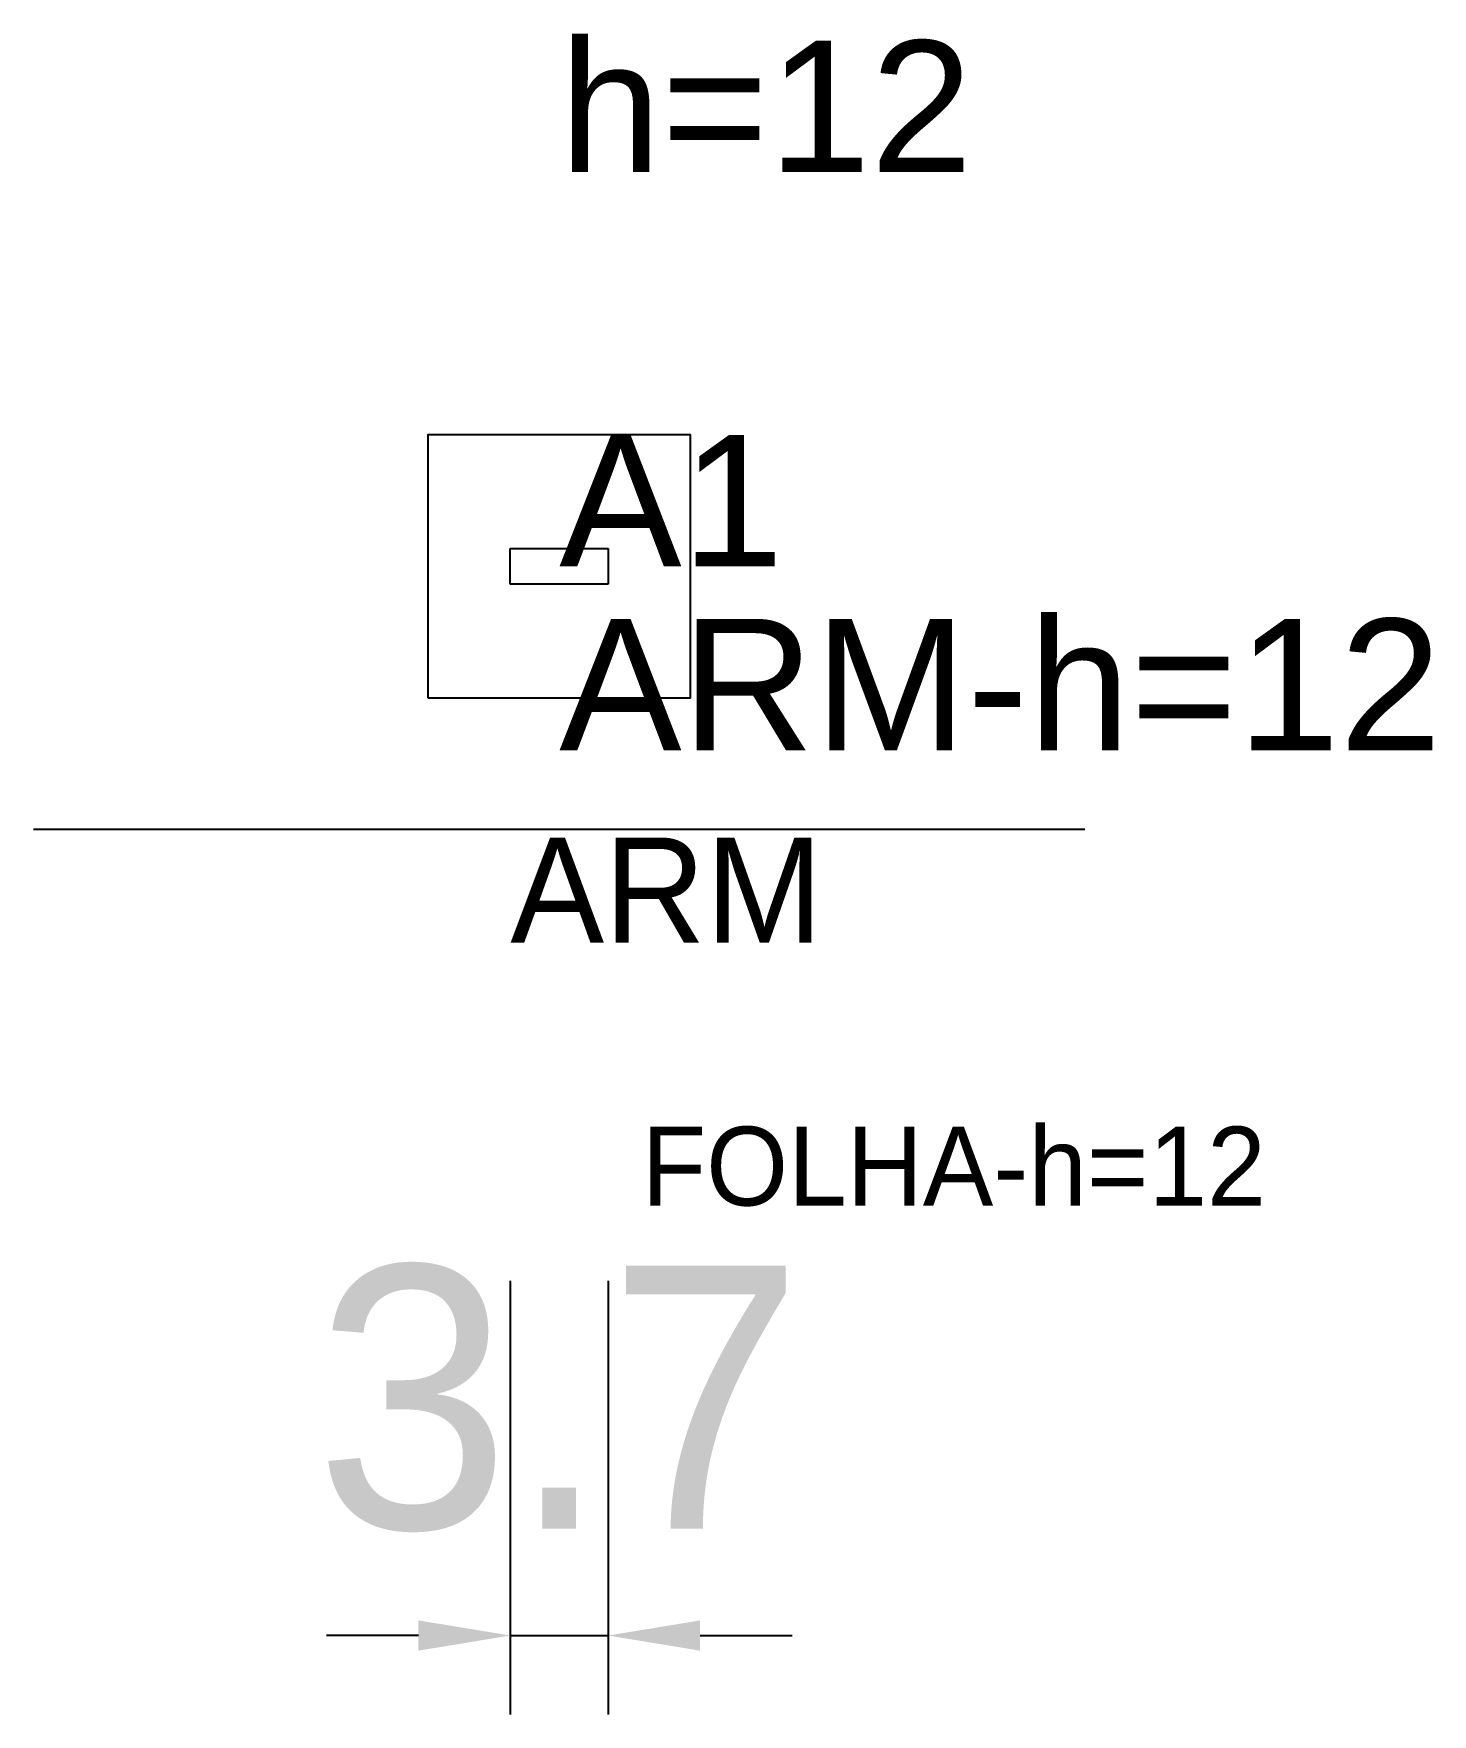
# Model space of a CAD drawing. Header units: metres. Extents: x 204.1 to 257.3, y 157.1 to 221.1.
import ezdxf

# ---------------------------------------------------------------- set-up
doc = ezdxf.new("R2010")
doc.units = ezdxf.units.M
for name, color, linetype in [('3', 3, 'CONTINUOUS'), ('AUX00', 7, 'CONTINUOUS'), ('COTA', 241, 'CONTINUOUS'), ('FOLHA', 255, 'CONTINUOUS'), ('Hachura', 251, 'CONTINUOUS'), ('NOMENCLATURA', 7, 'CONTINUOUS'), ('Nível', 160, 'CONTINUOUS'), ('Painéis', 200, 'CONTINUOUS'), ('Pilares', 5, 'CONTINUOUS'), ('SARR_2.2x7', 40, 'CONTINUOUS')]:
    doc.layers.add(name, color=color, linetype=linetype)
doc.styles.add('ARIAL', font='Arial.ttf')
doc.styles.add('STR_STANDARD', font='arial.ttf')
doc.dimstyles.new('EZ DXF', dxfattribs={"dimtxt": 10, "dimasz": 3.5, "dimexe": 3, "dimexo": 1.5, "dimgap": 1, "dimtad": 1, "dimdec": 1, "dimdsep": 46, "dimcen": 2.5, "dimazin": 3, "dimtfac": 1, "dimtmove": 0, "dimatfit": 3})

msp = doc.modelspace()

# ---------------------------------------------------------------- hatches: boundary and pattern name
at = {"layer": 'Hachura'}
h = msp.add_hatch(dxfattribs=at)
h.set_pattern_fill('ANSI31', scale=50)
h.paths.add_polyline_path([(222.2, 201.5), (225.92, 201.5), (225.92, 200.14), (222.2, 200.14)])
h = msp.add_hatch(dxfattribs=at)
h.set_pattern_fill('ANSI31', scale=50)
h.paths.add_polyline_path([(222.2, 201.5), (225.92, 201.5), (225.92, 200.14), (222.2, 200.14)])

# ---------------------------------------------------------------- linework, layer by layer
at = {"layer": 'Painéis', "color": 200}
for p, q in [((222.2, 201.5), (225.92, 201.5)), ((222.2, 200.14), (222.2, 201.5)), ((222.2, 201.5), (225.92, 201.5)), ((222.2, 200.14), (222.2, 201.5)), ((225.92, 201.5), (225.92, 200.14)), ((225.92, 201.5), (225.92, 200.14)), ((225.92, 200.14), (222.2, 200.14)), ((225.92, 200.14), (222.2, 200.14))]:
    msp.add_line(p, q, dxfattribs=at)
at = {"layer": 'Pilares'}
msp.add_lwpolyline([(219.06, 195.82), (229.06, 195.82), (229.06, 205.82), (219.06, 205.82)], close=True, dxfattribs=at)
msp.add_lwpolyline([(219.06, 195.82), (229.06, 195.82), (229.06, 205.82), (219.06, 205.82)], close=True, dxfattribs=at)
at = {"layer": 'SARR_2.2x7'}
msp.add_line((204.06, 190.82), (244.06, 190.82), dxfattribs=at)
msp.add_line((204.06, 190.82), (244.06, 190.82), dxfattribs=at)

# ---------------------------------------------------------------- texts
at = {"layer": '3', "style": 'STR_STANDARD'}
msp.add_text('A1', height=5, dxfattribs=at).set_placement((224.06, 200.82))
msp.add_text('A1', height=5, dxfattribs=at).set_placement((224.06, 200.82))
at = {"layer": 'AUX00', "style": 'STR_STANDARD'}
msp.add_text('ARM-h=12', height=5, dxfattribs=at).set_placement((224.06, 193.82))
msp.add_text('ARM-h=12', height=5, dxfattribs=at).set_placement((224.06, 193.82))
at = {"layer": 'FOLHA'}
msp.add_text('FOLHA-h=12', height=3, dxfattribs=at).set_placement((227.2, 176.5))
msp.add_text('FOLHA-h=12', height=3, dxfattribs=at).set_placement((227.2, 176.5))
at = {"layer": 'NOMENCLATURA', "insert": (224.06, 220.82), "char_height": 5, "attachment_point": 1, "style": 'ARIAL'}
msp.add_mtext('h=12', dxfattribs=at)
msp.add_mtext('h=12', dxfattribs=at)
at = {"layer": 'Nível'}
msp.add_text('ARM', height=4, dxfattribs=at).set_placement((222.2, 186.5))
msp.add_text('ARM', height=4, dxfattribs=at).set_placement((222.2, 186.5))

# ---------------------------------------------------------------- dimensions: what is measured, and where the dimension line sits
at = {"layer": 'COTA'}
msp.add_linear_dim(base=(222.2, 160.14), p1=(222.2, 175.14), p2=(225.92, 175.14), dimstyle='EZ DXF', dxfattribs=at).render()
msp.add_linear_dim(base=(222.2, 160.14), p1=(222.2, 175.14), p2=(225.92, 175.14), dimstyle='EZ DXF', dxfattribs=at).render()

doc.saveas('drawing.dxf')
